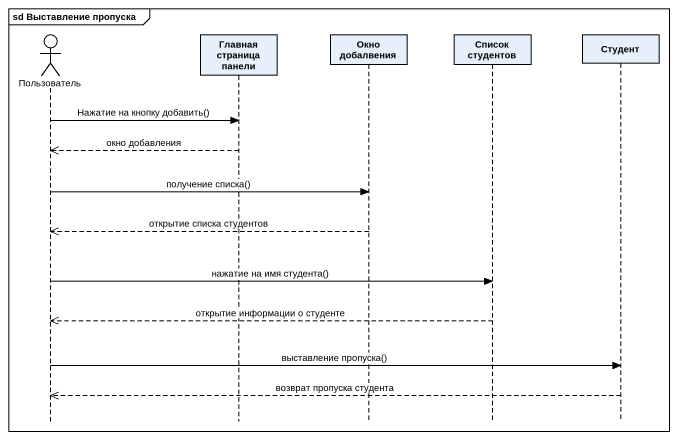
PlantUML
@startuml
mainframe sd Выставление пропуска
hide footbox
actor Пользователь
participant "Главная страница панели" as Главная_страница_панели
participant "Окно добалвения" as Окно_добалвения
participant "Список студентов" as Список_студентов
participant Студент

Пользователь -> Главная_страница_панели : Нажатие на кнопку добавить()
Главная_страница_панели -->> Пользователь : окно добавления
Пользователь -> Окно_добалвения : получение списка()
Окно_добалвения -->> Пользователь : открытие списка студентов
Пользователь -> Список_студентов : нажатие на имя студента()
Список_студентов -->> Пользователь : открытие информации о студенте
Пользователь -> Студент : выставление пропуска()
Студент -->> Пользователь : возврат пропуска студента
@enduml
